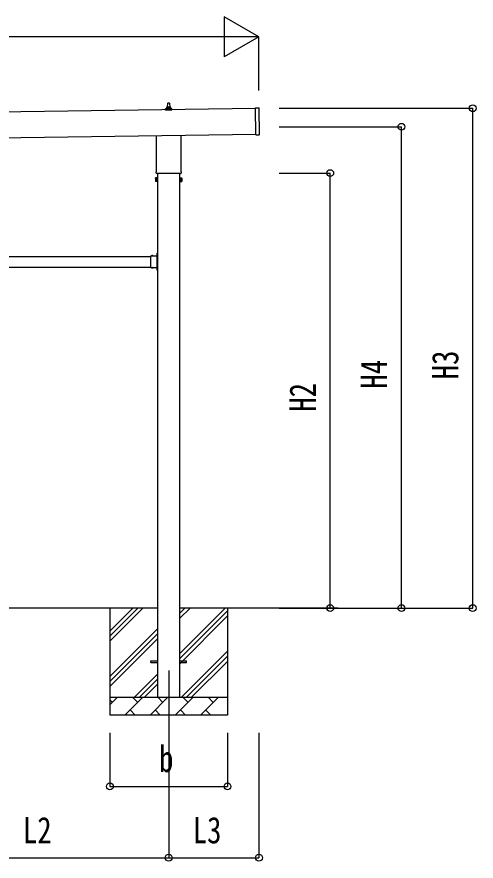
# Model space of a CAD drawing. Units: millimetres, scale not verified. Extents: x -18922 to 18922, y -13365 to 13365.
# Drawn here: x 1334 to 3912, y -7477 to -2741 of the extents above; entities that cross this region are included whole.
import ezdxf
from ezdxf.enums import TextEntityAlignment as Align

# ---------------------------------------------------------------- set-up
doc = ezdxf.new("R2010")
doc.units = ezdxf.units.MM
doc.header["$LTSCALE"] = 50
for name, color, linetype in [('0-4_YKK_12', 2, 'Continuous'), ('0-5_YKK_13', 4, 'Continuous'), ('0-6_YKK_A1', 4, 'Continuous'), ('0-7_YKK_D', 6, 'Continuous')]:
    doc.layers.add(name, color=color, linetype=linetype)
doc.styles.add('ＭＳ ゴシック', font='')
doc.styles.get('ＭＳ ゴシック').set_extended_font_data('MS Gothic')

msp = doc.modelspace()

# ---------------------------------------------------------------- linework, layer by layer
at = {"layer": '0-4_YKK_12'}
msp.add_line((2186.59, -6407.5), (2186.59, -7007.5), dxfattribs=at)
at = {"layer": '0-5_YKK_13'}
for p, q in [((2168.34, -3263.74), (2168.34, -3256.03)), ((2204.84, -3263.74), (2168.34, -3263.74)), ((2168.72, -3255.24), (2204.46, -3255.24)), ((2169.1, -3255.05), (2175.82, -3253.42)), ((2176.21, -3253.24), (2196.97, -3253.24)), ((2176.59, -3252.45), (2176.59, -3248.24)), ((2177.59, -3248.24), (2195.59, -3248.24)), ((2180.59, -3248.24), (2181.32, -3224.71)), ((2182.32, -3223.74), (2190.86, -3223.74)), ((2191.86, -3224.71), (2192.59, -3248.24)), ((2196.59, -3252.45), (2196.59, -3248.24)), ((2204.07, -3255.05), (2197.35, -3253.42)), ((2204.84, -3263.74), (2204.84, -3256.03)), ((2673.42, -3252.16), (2692.42, -3251.89)), ((2675.57, -3402.15), (2673.42, -3252.16)), ((2695.55, -3400.86), (2693.43, -3252.88)), ((2118.29, -3607.73), (2118.29, -3407.08)), ((2254.89, -3405.13), (2254.89, -3607.73)), ((2675.57, -3402.15), (2694.56, -3401.88)), ((2112.59, -3646), (2113.35, -3644.69)), ((2112.59, -3646), (2112.59, -3663)), ((2116.59, -3616.5), (2116.59, -3611)), ((2254.53, -3620), (2118.65, -3620)), ((2256.59, -3611), (2256.59, -3616.5)), ((2260.59, -3646), (2259.83, -3644.69)), ((2260.59, -3646), (2260.59, -3663)), ((2112.59, -3663), (2113.35, -3664.32)), ((2119.59, -3649.59), (2113.35, -3649.59)), ((2119.59, -3659.41), (2113.35, -3659.41)), ((2119.59, -3664.32), (2113.35, -3664.32)), ((2122.09, -3663.7), (2119.59, -3663.7)), ((2251.09, -3663.7), (2253.59, -3663.7)), ((2253.59, -3649.59), (2259.83, -3649.59)), ((2253.59, -3659.41), (2259.83, -3659.41)), ((2253.59, -3664.32), (2259.83, -3664.32)), ((2260.59, -3663), (2259.83, -3664.32)), ((2122.49, -4073.37), (2119.83, -4072.05)), ((2121.63, -4069.76), (2121.79, -4069.76)), ((2122.49, -4067), (2124.09, -4067)), ((2122.49, -4083.96), (2122.49, -4067)), ((2122.49, -4070.46), (2122.49, -4078.53)), ((2124.09, -4071.5), (2122.49, -4071.5)), ((2086.09, -4092.79), (2086.09, -4082.4)), ((2086.09, -4082.4), (2122.49, -4082.4)), ((2086.09, -4134.79), (2086.09, -4094.21)), ((2089.35, -4081.54), (2089.35, -4081.7)), ((2090.05, -4082.4), (2098.12, -4082.4)), ((2092.96, -4082.4), (2091.64, -4079.74)), ((2095.21, -4082.4), (2096.54, -4079.74)), ((2098.82, -4081.54), (2098.82, -4081.7)), ((2118.39, -4074.5), (2124.09, -4074.5)), ((2122.09, -4084), (2119.09, -4084)), ((2122.49, -4075.63), (2119.83, -4076.95)), ((2121.63, -4079.23), (2121.79, -4079.23)), ((2122.09, -4092.79), (2122.09, -4086)), ((2122.09, -4134.79), (2122.09, -4094.21)), ((2122.49, -4072.5), (2124.09, -4072.5)), ((2122.49, -4076.5), (2124.09, -4076.5)), ((2124.09, -4077.5), (2122.49, -4077.5)), ((2086.09, -4146.6), (2086.09, -4136.21)), ((2086.09, -4146.6), (2122.49, -4146.6)), ((2089.35, -4147.46), (2089.35, -4147.3)), ((2090.05, -4146.6), (2098.12, -4146.6)), ((2092.96, -4146.6), (2091.64, -4149.26)), ((2095.21, -4146.6), (2096.54, -4149.26)), ((2098.82, -4147.46), (2098.82, -4147.3)), ((2119.09, -4145), (2122.09, -4145)), ((2122.49, -4153.37), (2119.83, -4152.05)), ((2122.49, -4155.63), (2119.83, -4156.95)), ((2121.63, -4149.76), (2121.79, -4149.76)), ((2121.63, -4159.23), (2121.79, -4159.23)), ((2122.09, -4143), (2122.09, -4136.21)), ((2122.49, -4162), (2122.49, -4145.04)), ((2122.49, -4150.46), (2122.49, -4158.53)), ((2122.49, -4152.5), (2124.09, -4152.5)), ((2122.49, -4156.5), (2124.09, -4156.5)), ((2122.49, -4162), (2124.09, -4162)), ((2086.59, -6353), (2124.09, -6353)), ((2086.59, -6362), (2086.59, -6353)), ((2086.59, -6362), (2124.09, -6362)), ((2249.09, -6353), (2286.59, -6353)), ((2249.09, -6362), (2286.59, -6362)), ((2286.59, -6362), (2286.59, -6353))]:
    msp.add_line(p, q, dxfattribs=at)
for points in [[(2119.59, -3664.32), (2119.59, -3644.69), (2113.35, -3644.69)], [(2119.59, -3663.7), (2119.59, -3645.3), (2122.09, -3645.3)], [(2253.59, -3663.7), (2253.59, -3645.3), (2251.09, -3645.3)], [(2253.59, -3664.32), (2253.59, -3644.69), (2259.83, -3644.69)], [(2124.09, -4082), (2124.09, -4076), (2124.09, -4073), (2124.09, -4067)], [(2122.09, -4086), (2119.09, -4086), (2119.09, -4082.4)], [(2122.09, -4143), (2119.09, -4143), (2119.09, -4146.6)], [(2124.09, -4162), (2124.09, -4156), (2124.09, -4153), (2124.09, -4147)]]:
    msp.add_lwpolyline(points, dxfattribs=at)
for points in [[(2122.09, -3665), (2122.09, -3644), (2124.09, -3644), (2124.09, -3665)], [(2251.09, -3665), (2251.09, -3644), (2249.09, -3644), (2249.09, -3665)]]:
    msp.add_lwpolyline(points, close=True, dxfattribs=at)
for centre, radius, start, end in [((2169.34, -3256.03), 1, 103.62699, 180), ((2175.59, -3252.45), 1, 283.62699, 0), ((2180.67, -3248.87), 4.13, 90, 171.17633), ((2177.59, -3249.24), 1, 90, 180), ((2182.32, -3224.74), 1, 90, 178.60509), ((2189.92, -3248.24), 4.83, 133.60282, 180), ((2183.26, -3248.24), 4.83, 0, 46.39718), ((2190.86, -3224.74), 1, 1.39491, 90), ((2192.5, -3248.87), 4.13, 8.82367, 90), ((2195.59, -3249.24), 1, 0, 90), ((2197.59, -3252.45), 1, 180, 256.37301), ((2203.84, -3256.03), 1, 0, 76.37301), ((2692.43, -3252.89), 1, 0.81845, 90.81845), ((2694.55, -3400.88), 1, 270.81845, 0.81845), ((2116.93, -3647.14), 4.34, 145.61575, 214.38425), ((2120.59, -3611), 4, 125.09963, 180), ((2120.59, -3616.5), 4, 180, 194.47751), ((2120.59, -3616.5), 4, 194.47751, 241.04498), ((2252.59, -3616.5), 4, 298.95502, 345.52249), ((2252.59, -3611), 4, 0, 54.90037), ((2252.59, -3616.5), 4, 345.52249, 0), ((2256.24, -3647.14), 4.34, 325.61575, 34.38425), ((2128.83, -3654.5), 16.24, 162.41205, 197.58795), ((2116.93, -3661.86), 4.34, 145.61575, 214.38425), ((2244.35, -3654.5), 16.24, 342.41205, 17.58795), ((2256.24, -3661.86), 4.34, 325.61575, 34.38425), ((2126.39, -4074.5), 7, 140.87645, 180), ((2121.63, -4070.63), 0.862, 90, 140.87645), ((2121.79, -4070.46), 0.7, 0, 90), ((2085.39, -4093.5), 1, 314.427, 45.573), ((2090.05, -4081.7), 0.7, 180, 270), ((2090.22, -4081.54), 0.862, 129.12355, 180), ((2094.09, -4086.3), 7, 90, 129.12355), ((2094.09, -4086.3), 7, 50.87645, 90), ((2098.12, -4081.7), 0.7, 270, 0), ((2097.96, -4081.54), 0.862, 0, 50.87645), ((2126.39, -4074.5), 7, 180, 219.12355), ((2121.63, -4078.37), 0.862, 219.12355, 270), ((2121.79, -4078.53), 0.7, 270, 0), ((2122.79, -4093.5), 1, 134.427, 225.573), ((2122.09, -4082), 2, 270, 0), ((2085.39, -4135.5), 1, 314.427, 45.573), ((2090.05, -4147.3), 0.7, 90, 180), ((2090.22, -4147.46), 0.862, 180, 230.87645), ((2094.09, -4142.7), 7, 230.87645, 270), ((2094.09, -4142.7), 7, 270, 309.12355), ((2098.12, -4147.3), 0.7, 0, 90), ((2097.96, -4147.46), 0.862, 309.12355, 0), ((2126.39, -4154.5), 7, 140.87645, 180), ((2126.39, -4154.5), 7, 180, 219.12355), ((2121.63, -4150.63), 0.862, 90, 140.87645), ((2121.63, -4158.37), 0.862, 219.12355, 270), ((2122.79, -4135.5), 1, 134.427, 225.573), ((2121.79, -4150.46), 0.7, 0, 90), ((2121.79, -4158.53), 0.7, 270, 0), ((2122.09, -4147), 2, 0, 90)]:
    msp.add_arc(centre, radius, start, end, dxfattribs=at)
at = {"layer": '0-6_YKK_A1'}
for p, q in [((2673.45, -3254.16), (-2703.47, -3330.94)), ((-2701.4, -3475.93), (2675.52, -3399.12)), ((2124.09, -3620), (2124.09, -6557.5)), ((2249.09, -6557.5), (2249.09, -3620)), ((887.09, -4084.5), (2086.09, -4084.5)), ((887.09, -4144.5), (2086.09, -4144.5)), ((2119.09, -4144.5), (2123.59, -4144.5)), ((2124.09, -6057.5), (849.09, -6057.5)), ((1856.59, -6057.5), (1856.59, -6657.5)), ((1856.59, -6242.55), (2041.64, -6057.5)), ((1856.59, -6214.27), (2013.36, -6057.5)), ((1856.59, -6185.98), (1985.07, -6057.5)), ((3137.47, -6057.5), (2249.09, -6057.5)), ((2249.09, -6312.6), (2504.19, -6057.5)), ((2249.09, -6114.61), (2306.2, -6057.5)), ((2249.09, -6086.32), (2277.91, -6057.5)), ((2516.59, -6057.5), (2516.59, -6657.5)), ((2249.09, -6340.88), (2516.59, -6073.38)), ((2249.09, -6369.17), (2516.59, -6101.67)), ((1856.59, -6440.54), (2124.09, -6173.04)), ((1856.59, -6468.82), (2124.09, -6201.32)), ((1856.59, -6497.11), (2124.09, -6229.61)), ((2258.75, -6557.5), (2516.59, -6299.66)), ((2287.03, -6557.5), (2516.59, -6327.94)), ((2315.31, -6557.5), (2516.59, -6356.23)), ((1994.19, -6557.5), (2124.09, -6427.6)), ((2022.47, -6557.5), (2124.09, -6455.88)), ((2050.76, -6557.5), (2124.09, -6484.17)), ((1856.59, -6557.5), (2516.59, -6557.5)), ((1856.59, -6600.39), (1899.48, -6557.5)), ((1870.93, -6586.05), (1856.59, -6571.71)), ((1940.9, -6657.5), (2040.9, -6557.5)), ((2012.35, -6586.05), (1983.8, -6557.5)), ((2082.33, -6657.5), (2182.33, -6557.5)), ((2153.77, -6586.05), (2125.22, -6557.5)), ((2223.75, -6657.5), (2323.75, -6557.5)), ((2295.19, -6586.05), (2266.64, -6557.5)), ((2365.17, -6657.5), (2465.17, -6557.5)), ((2436.61, -6586.05), (2408.06, -6557.5)), ((2513.3, -6557.5), (2516.59, -6554.22)), ((1969.46, -6628.95), (1998.01, -6657.5)), ((2110.88, -6628.95), (2139.43, -6657.5)), ((2252.3, -6628.95), (2280.85, -6657.5)), ((2393.72, -6628.95), (2422.27, -6657.5)), ((2516.59, -6657.5), (1856.59, -6657.5))]:
    msp.add_line(p, q, dxfattribs=at)
msp.add_lwpolyline([(2119.09, -4084.5), (2123.59, -4084.5), (2123.59, -4144.5)], dxfattribs=at)
at = {"layer": '0-7_YKK_D'}
for p, q in [((2693.01, -2853.68), (2498.16, -2741.18)), ((2498.16, -2741.18), (2498.16, -2966.18)), ((2468.01, -2853.68), (-7903, -2853.68)), ((2693.01, -2853.68), (2303.3, -2853.68)), ((2693.01, -2853.68), (2498.16, -2966.18)), ((2693.01, -3153.68), (2693.01, -2852.68)), ((2806.99, -3253.68), (3894.01, -3253.68)), ((3893.01, -6057.5), (3893.01, -3253.68)), ((2806.99, -3357.5), (3494.01, -3357.5)), ((3493.01, -6057.5), (3493.01, -3357.5)), ((2806.99, -3617.5), (3094.01, -3617.5)), ((3093.01, -6057.5), (3093.01, -3617.5)), ((2806.99, -6057.5), (3094.01, -6057.5)), ((2806.99, -6057.5), (3894.01, -6057.5)), ((2806.99, -6057.5), (3494.01, -6057.5)), ((1856.59, -6757.5), (1856.59, -7058.5)), ((2186.59, -6757.5), (2186.59, -7458.5)), ((2186.59, -6757.5), (2186.59, -7458.5)), ((2516.59, -6757.5), (2516.59, -7058.5)), ((2693.01, -6757.5), (2693.01, -7458.5)), ((1856.59, -7057.5), (2516.59, -7057.5)), ((786.59, -7457.5), (2186.59, -7457.5)), ((2186.59, -7457.5), (2693.01, -7457.5))]:
    msp.add_line(p, q, dxfattribs=at)
for centre in [(3893.01, -3253.68), (3493.01, -3357.5), (3093.01, -3617.5), (3093.01, -6057.5), (3493.01, -6057.5), (3893.01, -6057.5), (1856.59, -7057.5), (2516.59, -7057.5), (2186.59, -7457.5), (2186.59, -7457.5), (2693.01, -7457.5)]:
    msp.add_circle(centre, 19.12, dxfattribs=at)

# ---------------------------------------------------------------- texts
at = {"layer": '0-7_YKK_D', "style": 'ＭＳ ゴシック', "width": 0.8}
for s, p in [('H3', (3857.01, -4774.39)), ('H4', (3457.01, -4826.3)), ('H2', (3057.01, -4956.3))]:
    msp.add_text(s, height=148.5, rotation=90, dxfattribs=at).set_placement(p, align=Align.BOTTOM_LEFT)
for s, p in [('b', (2132.59, -7021.5)), ('L2', (1367.79, -7421.5)), ('L3', (2321, -7421.5))]:
    msp.add_text(s, height=148.5, dxfattribs=at).set_placement(p, align=Align.BOTTOM_LEFT)

doc.saveas('drawing.dxf')
